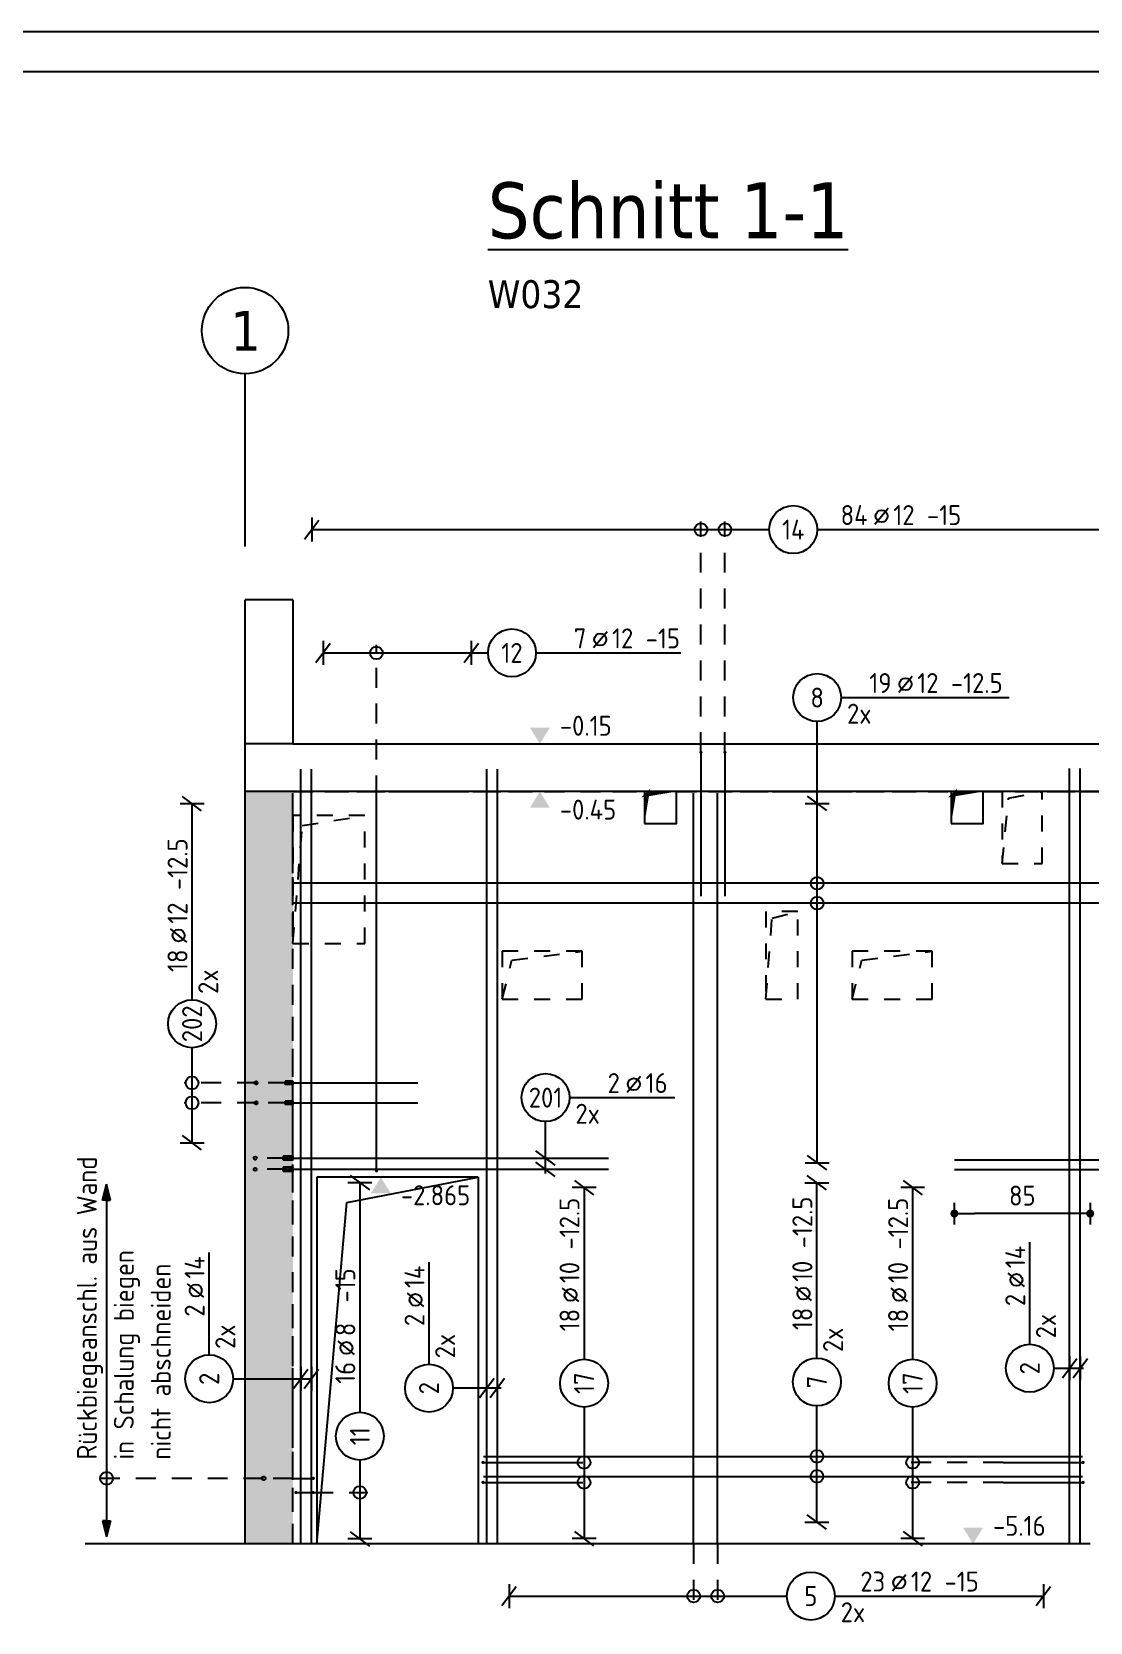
# Model space of a CAD drawing. Extents: x 0 to 73.4, y -13.1 to 33.4.
# Drawn here: x 10.94 to 17.56, y 19.74 to 29.7 of the extents above; entities that cross this region are included whole.
import ezdxf
from ezdxf.enums import TextEntityAlignment as Align

# ---------------------------------------------------------------- set-up
doc = ezdxf.new("R2010")
doc.units = 0
doc.header["$LTSCALE"] = 0.5
for name, pattern in [('AUSGEZOGEN', [1000.01, 1000, 0.01]), ('DOT', [0.175, 0.05, -0.125]), ('HIDDEN', [0.375, 0.25, -0.125]), ('HIDDEN2', [0.187, 0.125, -0.062]), ('VERDECKT', [0.375, 0.25, -0.125])]:
    doc.linetypes.add(name, pattern=pattern)
for name, color, linetype in [('ACHSEN', 7, 'Continuous'), ('AFU', 7, 'Continuous'), ('BETON', 7, 'Continuous'), ('DRUEBER', 7, 'Continuous'), ('grau_mittel', 7, 'Continuous'), ('HILFE', 7, 'Continuous'), ('koten', 7, 'Continuous'), ('LENTON', 7, 'Continuous'), ('MASSE', 7, 'Continuous'), ('RAHMEN', 7, 'Continuous'), ('RND', 7, 'Continuous'), ('SCHATTEN', 15, 'Continuous'), ('SFP_Achsen', 7, 'Continuous'), ('TEXT', 7, 'Continuous'), ('VERDECKT', 7, 'Continuous'), ('WBZ', 7, 'Continuous')]:
    doc.layers.add(name, color=color, linetype=linetype)
doc.styles.add('helv', font='tahoma.ttf')
doc.styles.add('txt', font='isocp.shx')
doc.linetypes.add('AFU_50K', pattern='A,0.15,["/",Standard,S=0.2,R=0,X=-0.01,Y=-0.1],0.07,["/",Standard,S=0.2,R=0,X=-0.01,Y=-0.1],0.15', length=0.37)
doc.linetypes.add('AFU_50L', pattern='A,0.75,["/",Standard,S=0.2,R=0,X=-0.01,Y=-0.1],0.07,["/",Standard,S=0.2,R=0,X=-0.01,Y=-0.1],0.75', length=1.57)
doc.dimstyles.new('DOT_I', dxfattribs={"dimscale": 0.5, "dimtxt": 0.25, "dimasz": 0.25, "dimexe": 0.1, "dimexo": 0.3, "dimgap": 0.1, "dimtad": 1, "dimdec": 3, "dimzin": 3, "dimtxsty": 'txt', "dimblk": 'DOT', "dimblk1": 'DOT', "dimblk2": 'DOT', "dimsah": 1, "dimcen": 0.1, "dimse1": 1, "dimse2": 1, "dimazin": 0, "dimtfac": 1, "dimtdec": 4, "dimtix": 1, "dimtmove": 2, "dimatfit": 3, "dimfxl": 0, "dimtvp": 1, "dimtolj": 1, "dimtzin": 0, "dimarcsym": 0})

# ---------------------------------------------------------------- blocks, each defined once
blk = doc.blocks.new('okrd_o')
at = {"layer": 'koten', "color": 7, "linetype": 'Continuous'}
blk.add_solid([(-0.125, 0.202), (0.125, 0.202), (0, 0)], dxfattribs=at)
at = {"layer": 'koten', "style": 'txt'}
blk.add_attdef('OKRD', (0.25, 0.1), '', height=0.25, dxfattribs=at)
blk = doc.blocks.new('okrd_u')
at = {"layer": 'koten', "color": 7, "linetype": 'Continuous'}
blk.add_solid([(-0.125, -0.202), (0.125, -0.202), (0, 0)], dxfattribs=at)
at = {"layer": 'koten', "style": 'txt'}
blk.add_attdef('OKRD', (0.25, -0.35), '', height=0.25, dxfattribs=at)
blk = doc.blocks.new('A1-35-0')
at = {"layer": 'RAHMEN'}
blk.add_line((118.9, 59.4), (0, 59.4), dxfattribs=at)
at = {"layer": 'RAHMEN', "color": 5}
blk.add_line((118.4, 58.9), (2, 58.9), dxfattribs=at)
blk = doc.blocks.new('Pfeillinie')
at = {"layer": 'TEXT', "linetype": 'Continuous'}
blk.add_hatch(color=7, dxfattribs=at).paths.add_polyline_path([(0, 0), (-0.8, 0.2), (-0.8, 0), (-0.8, -0.2)])
at = {"layer": 'TEXT', "color": 7, "linetype": 'Continuous'}
for p, q in [((-0.8, 0), (-0.8, 0.2)), ((-0.8, 0.2), (0, 0)), ((-0.8, 0), (-0.8, -0.2)), ((-0.8, -0.2), (0, 0))]:
    blk.add_line(p, q, dxfattribs=at)
blk = doc.blocks.new('lei_gre')
at = {"layer": 'RND', "color": 7, "linetype": 'Continuous'}
for p, q in [((-0.09, -0.12), (0.09, 0.12)), ((0, 0.15), (0, -0.15))]:
    blk.add_line(p, q, dxfattribs=at)
blk = doc.blocks.new('RND_LEI')
at = {"layer": 'RND', "color": 7, "linetype": 'Continuous'}
blk.add_line((1.022, 0.066), (1.19, 0.27), dxfattribs=at)
for centre, radius in [((0, 0), 0.3), ((1.106, 0.168), 0.075)]:
    blk.add_circle(centre, radius, dxfattribs=at)
at = {"layer": 'RND', "color": 7, "linetype": 'Continuous', "style": 'txt'}
blk.add_attdef('ANZ', text='', height=0.25, dxfattribs=at).set_placement((0.931, 0.057), align=Align.RIGHT)
for tag, p in [('DUM', (1.253, 0.057)), ('ABSTD', (1.674, 0.057)), ('POSTXT', (0.374, -0.327))]:
    blk.add_attdef(tag, p, '', height=0.25, dxfattribs=at)
blk.add_attdef('POSL', text='', height=0.25, dxfattribs=at).set_placement((0, 0), align=Align.MIDDLE)
blk = doc.blocks.new('DOT')
at = {"layer": 'MASSE', "color": 7, "linetype": 'Continuous'}
for p, q in [((0, 0), (-1, 0)), ((0, 0.54), (0, -0.54))]:
    blk.add_line(p, q, dxfattribs=at)
at = {"layer": 'MASSE', "color": 7, "linetype": 'Continuous', "const_width": 0.2}
blk.add_lwpolyline([(-0.1, 0, 1), (0.1, 0, 1)], format="xyb", close=True, dxfattribs=at)
blk = doc.blocks.new('*D26')
at = {"layer": 'Defpoints', "color": 0, "linetype": 'AUSGEZOGEN', "transparency": 16777216}
for p in [(16.7149, 22.3), (16.7149, 22.3), (17.5649, 22.3)]:
    blk.add_point(p, dxfattribs=at)
at = {"layer": 'MASSE', "color": 0, "linetype": 'AUSGEZOGEN', "lineweight": -2, "transparency": 16777216}
blk.add_line((17.4399, 22.3), (16.8399, 22.3), dxfattribs=at)
at = {"layer": 'MASSE', "color": 0, "linetype": 'AUSGEZOGEN', "lineweight": -2, "transparency": 16777216, "xscale": 0.125, "yscale": 0.125, "zscale": 0.125, "rotation": 180}
blk.add_blockref('DOT', (16.7149, 22.3), dxfattribs=at)
at = {"layer": 'MASSE', "color": 0, "linetype": 'AUSGEZOGEN', "lineweight": -2, "transparency": 16777216, "xscale": 0.125, "yscale": 0.125, "zscale": 0.125}
blk.add_blockref('DOT', (17.5649, 22.3), dxfattribs=at)
at = {"layer": 'MASSE', "color": 0, "linetype": 'AUSGEZOGEN', "transparency": 16777216, "insert": (17.1399, 22.4125), "char_height": 0.125, "attachment_point": 5, "style": 'txt'}
blk.add_mtext('\\A1;85', dxfattribs=at)

msp = doc.modelspace()

# ---------------------------------------------------------------- hatches: boundary and pattern name
at = {"layer": 'grau_mittel'}
msp.add_hatch(color=61, dxfattribs=at).paths.add_polyline_path([(12.2749, 20.2321), (12.5749, 20.2321), (12.5749, 24.9421), (12.2749, 24.9421)])

# ---------------------------------------------------------------- linework, layer by layer
at = {"layer": 'ACHSEN', "color": 140, "linetype": 'AUSGEZOGEN'}
msp.add_line((12.2749, 26.478), (12.2749, 27.5584), dxfattribs=at)
at = {"layer": 'AFU', "color": 8, "linetype": 'AFU_50K'}
msp.add_line((12.5749, 25.2421), (12.2749, 25.2421), dxfattribs=at)
at = {"layer": 'AFU', "color": 8, "linetype": 'AFU_50L'}
for p, q in [((14.7749, 24.9421), (12.2749, 24.9421)), ((16.6949, 24.9421), (14.9749, 24.9421)), ((20.3749, 24.9421), (16.8949, 24.9421)), ((12.7249, 20.2321), (12.2749, 20.2321)), ((17.5649, 20.2321), (13.7349, 20.2321))]:
    msp.add_line(p, q, dxfattribs=at)
at = {"layer": 'BETON', "color": 6, "linetype": 'AUSGEZOGEN'}
for p, q in [((12.2749, 20.2321), (12.2749, 26.1421)), ((12.5749, 26.1421), (12.2749, 26.1421)), ((12.5749, 26.1421), (12.5749, 25.2421)), ((12.5749, 25.2421), (25.2749, 25.2421)), ((12.7249, 22.5271), (12.7249, 20.2321)), ((13.7349, 22.5271), (12.7249, 22.5271)), ((13.7349, 22.5271), (13.7349, 20.2321)), ((12.2749, 20.2321), (11.2749, 20.2321)), ((13.7349, 20.2321), (12.7249, 20.2321))]:
    msp.add_line(p, q, dxfattribs=at)
for points in [[(14.7749, 24.7421), (14.9749, 24.7421), (14.9749, 24.9421), (14.7749, 24.9421)], [(16.6949, 24.7421), (16.8949, 24.7421), (16.8949, 24.9421), (16.6949, 24.9421)]]:
    msp.add_lwpolyline(points, close=True, dxfattribs=at)
at = {"layer": 'DRUEBER', "color": 7, "linetype": 'DOT'}
for p, q in [((12.5749, 20.2321), (12.5749, 24.9421)), ((12.5749, 24.9421), (14.7749, 24.9421)), ((14.9749, 24.9421), (16.6949, 24.9421)), ((16.8949, 24.9421), (18.7249, 24.9421))]:
    msp.add_line(p, q, dxfattribs=at)
at = {"layer": 'HILFE', "color": 102, "linetype": 'AUSGEZOGEN'}
for p, q in [((12.9122, 22.3684), (13.7349, 22.5271)), ((12.7249, 20.2321), (12.9122, 22.3684))]:
    msp.add_line(p, q, dxfattribs=at)
at = {"layer": 'LENTON', "color": 102}
for p, q in [((12.5264, 23.1282), (12.5251, 23.1269)), ((12.5251, 23.1269), (12.5251, 23.1257)), ((12.5251, 23.1184), (12.5251, 23.1257)), ((12.5261, 23.1245), (12.5251, 23.1257)), ((12.5251, 23.111), (12.5251, 23.1184)), ((12.5251, 23.1111), (12.5261, 23.1123)), ((12.5251, 23.1099), (12.5251, 23.111)), ((12.5251, 23.1099), (12.5264, 23.1086)), ((12.5437, 23.1226), (12.5261, 23.1245)), ((12.5261, 23.1123), (12.5437, 23.1141)), ((12.5719, 23.1282), (12.5264, 23.1282)), ((12.5719, 23.1086), (12.5264, 23.1086)), ((12.5437, 23.1141), (12.5437, 23.1226)), ((12.574, 23.1245), (12.5564, 23.1226)), ((12.5564, 23.1141), (12.5564, 23.1226)), ((12.5564, 23.1141), (12.574, 23.1123)), ((12.5725, 23.127), (12.5719, 23.1282)), ((12.5719, 23.1086), (12.5725, 23.1097)), ((12.5739, 23.1282), (12.5733, 23.127)), ((12.5733, 23.1097), (12.5739, 23.1086)), ((12.5749, 23.1282), (12.5739, 23.1282)), ((12.5749, 23.1086), (12.5739, 23.1086)), ((12.5749, 23.1257), (12.574, 23.1245)), ((12.574, 23.1123), (12.574, 23.1245)), ((12.574, 23.1123), (12.574, 23.1245)), ((12.574, 23.1123), (12.5749, 23.1111)), ((12.5749, 23.1233), (12.5749, 23.1282)), ((12.5749, 23.1135), (12.5749, 23.1233)), ((12.5749, 23.1086), (12.5749, 23.1135)), ((12.5264, 23.0032), (12.5251, 23.0019)), ((12.5251, 23.0019), (12.5251, 23.0007)), ((12.5251, 22.9934), (12.5251, 23.0007)), ((12.5261, 22.9995), (12.5251, 23.0007)), ((12.5251, 22.986), (12.5251, 22.9934)), ((12.5251, 22.9861), (12.5261, 22.9873)), ((12.5251, 22.9849), (12.5251, 22.986)), ((12.5251, 22.9849), (12.5264, 22.9836)), ((12.5437, 22.9976), (12.5261, 22.9995)), ((12.5261, 22.9873), (12.5437, 22.9891)), ((12.5719, 23.0032), (12.5264, 23.0032)), ((12.5719, 22.9836), (12.5264, 22.9836)), ((12.5437, 22.9891), (12.5437, 22.9976)), ((12.574, 22.9995), (12.5564, 22.9976)), ((12.5564, 22.9891), (12.5564, 22.9976)), ((12.5564, 22.9891), (12.574, 22.9873)), ((12.5725, 23.002), (12.5719, 23.0032)), ((12.5719, 22.9836), (12.5725, 22.9847)), ((12.5739, 23.0032), (12.5733, 23.002)), ((12.5733, 22.9847), (12.5739, 22.9836)), ((12.5749, 23.0032), (12.5739, 23.0032)), ((12.5749, 22.9836), (12.5739, 22.9836)), ((12.5749, 23.0007), (12.574, 22.9995)), ((12.574, 22.9873), (12.574, 22.9995)), ((12.574, 22.9873), (12.574, 22.9995)), ((12.574, 22.9873), (12.5749, 22.9861)), ((12.5749, 22.9983), (12.5749, 23.0032)), ((12.5749, 22.9885), (12.5749, 22.9983)), ((12.5749, 22.9836), (12.5749, 22.9885)), ((12.5154, 22.6598), (12.5137, 22.6581)), ((12.5137, 22.6566), (12.5137, 22.6581)), ((12.5137, 22.6471), (12.5137, 22.6566)), ((12.5147, 22.6553), (12.5137, 22.6565)), ((12.5137, 22.6375), (12.5137, 22.6471)), ((12.5147, 22.6388), (12.5137, 22.6376)), ((12.5137, 22.6361), (12.5137, 22.6375)), ((12.5137, 22.6361), (12.5154, 22.6343)), ((12.5147, 22.6388), (12.5147, 22.6553)), ((12.5381, 22.6528), (12.5147, 22.6553)), ((12.5147, 22.6553), (12.5147, 22.6388)), ((12.5381, 22.6413), (12.5147, 22.6388)), ((12.5715, 22.6598), (12.5154, 22.6598)), ((12.5715, 22.6343), (12.5154, 22.6343)), ((12.5381, 22.6528), (12.5381, 22.6413)), ((12.5505, 22.6528), (12.574, 22.6553)), ((12.5505, 22.6413), (12.5505, 22.6528)), ((12.5505, 22.6413), (12.574, 22.6388)), ((12.5723, 22.6582), (12.5715, 22.6598)), ((12.5715, 22.6343), (12.5723, 22.6359)), ((12.5739, 22.6598), (12.5731, 22.6582)), ((12.5731, 22.6359), (12.5739, 22.6343)), ((12.5749, 22.6598), (12.5739, 22.6598)), ((12.5749, 22.6343), (12.5739, 22.6343)), ((12.574, 22.6553), (12.5749, 22.6565)), ((12.574, 22.6388), (12.574, 22.6553)), ((12.574, 22.6388), (12.574, 22.6553)), ((12.574, 22.6388), (12.5749, 22.6376)), ((12.5749, 22.6534), (12.5749, 22.6598)), ((12.5749, 22.6407), (12.5749, 22.6534)), ((12.5749, 22.6343), (12.5749, 22.6407)), ((12.5154, 22.5898), (12.5137, 22.5881)), ((12.5137, 22.5866), (12.5137, 22.5881)), ((12.5137, 22.5771), (12.5137, 22.5866)), ((12.5147, 22.5853), (12.5137, 22.5865)), ((12.5137, 22.5675), (12.5137, 22.5771)), ((12.5147, 22.5688), (12.5137, 22.5676)), ((12.5137, 22.5661), (12.5137, 22.5675)), ((12.5137, 22.5661), (12.5154, 22.5643)), ((12.5147, 22.5688), (12.5147, 22.5853)), ((12.5381, 22.5828), (12.5147, 22.5853)), ((12.5147, 22.5853), (12.5147, 22.5688)), ((12.5381, 22.5713), (12.5147, 22.5688)), ((12.5715, 22.5898), (12.5154, 22.5898)), ((12.5715, 22.5643), (12.5154, 22.5643)), ((12.5381, 22.5828), (12.5381, 22.5713)), ((12.5505, 22.5828), (12.574, 22.5853)), ((12.5505, 22.5713), (12.5505, 22.5828)), ((12.5505, 22.5713), (12.574, 22.5688)), ((12.5723, 22.5882), (12.5715, 22.5898)), ((12.5715, 22.5643), (12.5723, 22.5659)), ((12.5739, 22.5898), (12.5731, 22.5882)), ((12.5731, 22.5659), (12.5739, 22.5643)), ((12.5749, 22.5898), (12.5739, 22.5898)), ((12.5749, 22.5643), (12.5739, 22.5643)), ((12.574, 22.5853), (12.5749, 22.5865)), ((12.574, 22.5688), (12.574, 22.5853)), ((12.574, 22.5688), (12.574, 22.5853)), ((12.574, 22.5688), (12.5749, 22.5676)), ((12.5749, 22.5834), (12.5749, 22.5898)), ((12.5749, 22.5707), (12.5749, 22.5834)), ((12.5749, 22.5643), (12.5749, 22.5707))]:
    msp.add_line(p, q, dxfattribs=at)
at = {"layer": 'LENTON', "color": 102, "linetype": 'AUSGEZOGEN'}
for p, q in [((12.5261, 23.1123), (12.5261, 23.1245)), ((12.5261, 22.9873), (12.5261, 22.9995))]:
    msp.add_line(p, q, dxfattribs=at)
at = {"layer": 'LENTON', "color": 102}
for centre, start, end in [((12.5729, 23.1272), 207.50006, 332.49994), ((12.5729, 23.1095), 27.50004, 152.49996), ((12.5729, 23.0022), 207.50006, 332.49994), ((12.5729, 22.9845), 27.50004, 152.49996), ((12.5727, 22.6584), 207.50006, 270.00002), ((12.5727, 22.6357), 90, 152.49996), ((12.5727, 22.6584), 270.00002, 332.49994), ((12.5727, 22.6357), 27.50004, 90), ((12.5727, 22.5884), 207.50006, 270.00002), ((12.5727, 22.5657), 90, 152.49996), ((12.5727, 22.5884), 270.00002, 332.49994), ((12.5727, 22.5657), 27.50004, 90)]:
    msp.add_arc(centre, 0.00041, start, end, dxfattribs=at)
at = {"layer": 'RND', "color": 102, "linetype": 'VERDECKT'}
for p, q in [((15.1286, 25.1884), (15.1286, 26.6329)), ((15.2786, 25.1884), (15.2786, 26.6329)), ((13.0972, 24.9179), (13.0972, 25.8608)), ((12.5749, 23.1184), (11.8932, 23.1184)), ((12.5749, 22.9934), (11.8932, 22.9934)), ((14.2641, 20.7417), (14.4468, 20.7417)), ((17.0203, 20.7417), (16.4037, 20.7417)), ((12.3909, 20.6419), (11.3579, 20.6419)), ((14.2641, 20.6167), (14.4468, 20.6167)), ((17.0203, 20.6167), (16.4037, 20.6167)), ((12.7018, 20.5531), (13.0434, 20.5531)), ((15.0829, 20.2321), (15.0829, 19.8548)), ((15.2329, 20.2321), (15.2329, 19.8548))]:
    msp.add_line(p, q, dxfattribs=at)
at = {"layer": 'RND', "color": 7, "linetype": 'AUSGEZOGEN'}
for p, q in [((12.6919, 26.5829), (15.5563, 26.5829)), ((15.8563, 26.5829), (25.1017, 26.5829)), ((12.7633, 25.8108), (13.691, 25.8108)), ((13.691, 25.8108), (13.7956, 25.8108)), ((14.0956, 25.8108), (15.0018, 25.8108)), ((16.006, 25.5311), (17.0585, 25.5311)), ((15.856, 24.8684), (15.856, 25.3811)), ((11.9432, 23.6383), (11.9432, 24.8672)), ((15.856, 22.6184), (15.856, 24.8684)), ((11.9432, 22.7434), (11.9432, 23.3383)), ((14.3057, 23.0261), (14.9657, 23.0261)), ((12.9934, 22.4934), (12.9934, 21.0559)), ((14.3968, 22.4622), (14.3968, 21.3878)), ((15.8544, 21.3954), (15.8544, 22.4934)), ((16.4537, 22.4622), (16.4537, 21.3878)), ((17.1871, 21.4814), (17.1871, 22.1214)), ((12.0504, 21.4153), (12.0504, 22.0553)), ((13.4264, 21.3566), (13.4264, 21.9966)), ((14.3968, 21.0878), (14.3968, 20.2644)), ((15.8544, 20.3684), (15.8544, 21.0954)), ((16.4537, 21.0878), (16.4537, 20.2644)), ((12.9934, 20.7559), (12.9934, 20.2628)), ((13.9272, 19.9048), (15.6664, 19.9048)), ((15.9664, 19.9048), (17.2725, 19.9048))]:
    msp.add_line(p, q, dxfattribs=at)
at = {"layer": 'RND', "color": 1, "linetype": 'HIDDEN'}
for p, q in [((12.5437, 23.1184), (12.3437, 23.1184)), ((12.5437, 22.9934), (12.3437, 22.9934)), ((12.5381, 22.6471), (12.3381, 22.6471)), ((12.5381, 22.5771), (12.3381, 22.5771))]:
    msp.add_line(p, q, dxfattribs=at)
at = {"layer": 'RND', "color": 102, "linetype": 'AUSGEZOGEN'}
for p, q in [((14.1557, 22.5507), (14.1557, 22.8761)), ((17.3371, 21.3314), (17.5236, 21.3314)), ((12.2004, 21.2653), (12.6869, 21.2653)), ((13.8777, 21.2066), (13.5764, 21.2066))]:
    msp.add_line(p, q, dxfattribs=at)
at = {"layer": 'RND', "color": 7, "linetype": 'AUSGEZOGEN', "const_width": 0.01}
for points in [[(15.1236, 25.1884, 1), (15.1336, 25.1884, 1)], [(15.2736, 25.1884, 1), (15.2836, 25.1884, 1)], [(13.0922, 22.5679, 1), (13.1022, 22.5679, 1)], [(13.7591, 20.7417, 1), (13.7691, 20.7417, 1)], [(17.5153, 20.7417, 1), (17.5253, 20.7417, 1)], [(12.6968, 20.6419, 1), (12.7068, 20.6419, 1)], [(13.7591, 20.6167, 1), (13.7691, 20.6167, 1)], [(17.5153, 20.6167, 1), (17.5253, 20.6167, 1)], [(12.5878, 20.5531, 1), (12.5978, 20.5531, 1)], [(12.6968, 20.5531, 1), (12.7068, 20.5531, 1)]]:
    msp.add_lwpolyline(points, format="xyb", close=True, dxfattribs=at)
at = {"layer": 'RND', "color": 1, "linetype": 'AUSGEZOGEN'}
for points in [[(15.1286, 25.1884), (15.1286, 24.2884)], [(15.2786, 25.1884), (15.2786, 24.2884)], [(12.6232, 20.2321), (12.6232, 25.0821)], [(12.6898, 20.2321), (12.6898, 25.0821)], [(13.7883, 20.2321), (13.7883, 25.0821)], [(13.8549, 20.2321), (13.8549, 25.0821)], [(17.4365, 20.2377), (17.4365, 25.0877)], [(17.5031, 20.2377), (17.5031, 25.0877)], [(13.0972, 22.5679), (13.0972, 24.9179)], [(15.0829, 20.2321), (15.0829, 24.9321)], [(15.2329, 20.2321), (15.2329, 24.9321)], [(23.7749, 24.3684), (12.5749, 24.3684)], [(23.7749, 24.2434), (12.5749, 24.2434)], [(12.5564, 23.1184), (13.3564, 23.1184)], [(12.5564, 22.9934), (13.3564, 22.9934)], [(12.5505, 22.6471), (14.5505, 22.6471)], [(16.7149, 22.6359), (23.7149, 22.6359)], [(12.5505, 22.5771), (14.5505, 22.5771)], [(16.7149, 22.5758), (23.7149, 22.5758)], [(13.7641, 20.7417), (14.2641, 20.7417)], [(13.7668, 20.7794), (17.5168, 20.7794)], [(17.0203, 20.7417), (17.5203, 20.7417)], [(13.7641, 20.6167), (14.2641, 20.6167)], [(13.7668, 20.6544), (17.5168, 20.6544)], [(17.0203, 20.6167), (17.5203, 20.6167)]]:
    msp.add_lwpolyline(points, dxfattribs=at)
at = {"layer": 'RND', "color": 102, "linetype": 'AUSGEZOGEN'}
msp.add_lwpolyline([(11.4079, 22.4837), (11.4079, 20.2764)], dxfattribs=at)
at = {"layer": 'RND', "color": 7, "linetype": 'AUSGEZOGEN'}
for centre, radius in [((15.1286, 26.5829), 0.04), ((15.2786, 26.5829), 0.04), ((13.0972, 25.8108), 0.04), ((15.856, 24.3684), 0.04), ((15.856, 24.2434), 0.04), ((11.9432, 23.1184), 0.04), ((12.3437, 23.1184), 0.01), ((11.9432, 22.9934), 0.04), ((12.3437, 22.9934), 0.01), ((12.3381, 22.6471), 0.01), ((12.3381, 22.5771), 0.01), ((15.8544, 20.7794), 0.04), ((14.3968, 20.7417), 0.04), ((16.4537, 20.7417), 0.04), ((11.4079, 20.6419), 0.04), ((14.3968, 20.6167), 0.04), ((15.8544, 20.6544), 0.04), ((16.4537, 20.6167), 0.04), ((12.9934, 20.5531), 0.04), ((15.0829, 19.9048), 0.04), ((15.2329, 19.9048), 0.04)]:
    msp.add_circle(centre, radius, dxfattribs=at)
at = {"layer": 'SCHATTEN', "color": 1, "linetype": 'AUSGEZOGEN'}
for points in [[(14.7749, 24.7421, 0, 0.0326, 0), (14.7912, 24.9407, 0, 0, 0), (14.7762, 24.9258, 0.0326, 0, 0), (14.9749, 24.9421, 0, 0, 0)], [(16.6949, 24.7421, 0, 0.0326, 0), (16.7112, 24.9407, 0, 0, 0), (16.6962, 24.9258, 0.0326, 0, 0), (16.8949, 24.9421, 0, 0, 0)]]:
    msp.add_lwpolyline(points, format="xyseb", dxfattribs=at)
at = {"layer": 'SFP_Achsen', "color": 7, "linetype": 'AUSGEZOGEN'}
msp.add_circle((12.2749, 27.8289), 0.2705, dxfattribs=at)
at = {"layer": 'TEXT', "color": 7, "linetype": 'VERDECKT'}
msp.add_line((12.5749, 20.6419), (12.3909, 20.6419), dxfattribs=at)
msp.add_lwpolyline([(12.5749, 21.1184), (12.5749, 21.5184)], dxfattribs=at)
at = {"layer": 'TEXT', "color": 1, "linetype": 'AUSGEZOGEN'}
for points in [[(12.5749, 20.6419), (12.7018, 20.6419)], [(12.5918, 20.5531), (12.7018, 20.5531)]]:
    msp.add_lwpolyline(points, dxfattribs=at)
at = {"layer": 'TEXT', "color": 7, "linetype": 'VERDECKT'}
msp.add_circle((12.3909, 20.6419), 0.012, dxfattribs=at)
at = {"layer": 'VERDECKT', "color": 7, "linetype": 'VERDECKT'}
for p, q in [((12.5749, 20.2321), (12.5749, 24.9421)), ((12.5749, 24.9421), (14.7749, 24.9421))]:
    msp.add_line(p, q, dxfattribs=at)
at = {"layer": 'VERDECKT', "color": 7, "linetype": 'HIDDEN'}
for p, q in [((14.9749, 24.9421), (16.6949, 24.9421)), ((16.8949, 24.9421), (20.3749, 24.9421))]:
    msp.add_line(p, q, dxfattribs=at)
at = {"layer": 'WBZ', "color": 102, "linetype": 'HIDDEN2'}
for p, q in [((17.0149, 24.4921), (17.0537, 24.9006)), ((17.0537, 24.9006), (17.2649, 24.9421)), ((12.5749, 23.9921), (12.6331, 24.7293)), ((12.6331, 24.7293), (13.0249, 24.7921)), ((15.5349, 23.6421), (15.5737, 24.1506)), ((15.5737, 24.1506), (15.7349, 24.1921)), ((13.9458, 23.8875), (14.3849, 23.9421)), ((16.1358, 23.8875), (16.5749, 23.9421)), ((13.8849, 23.6421), (13.9458, 23.8875)), ((16.0749, 23.6421), (16.1358, 23.8875))]:
    msp.add_line(p, q, dxfattribs=at)
for points in [[(17.0149, 24.4921), (17.2649, 24.4921), (17.2649, 24.9421), (17.0149, 24.9421)], [(12.5749, 23.9921), (13.0249, 23.9921), (13.0249, 24.7921), (12.5749, 24.7921)], [(15.5349, 23.6421), (15.7349, 23.6421), (15.7349, 24.1921), (15.5349, 24.1921)], [(13.8849, 23.6421), (14.3849, 23.6421), (14.3849, 23.9421), (13.8849, 23.9421)], [(16.0749, 23.6421), (16.5749, 23.6421), (16.5749, 23.9421), (16.0749, 23.9421)]]:
    msp.add_lwpolyline(points, close=True, dxfattribs=at)

# ---------------------------------------------------------------- block references
at = {"layer": 'koten', "color": 7, "linetype": 'AUSGEZOGEN'}
ref = msp.add_blockref('okrd_o', (14.1204, 25.2421), dxfattribs=dict(at, xscale=0.5, yscale=0.5, zscale=0.5))
ref.add_attrib('OKRD', '-0.15', (14.2454, 25.2921), dxfattribs={"layer": '0', "color": 0, "linetype": 'ByBlock', "height": 0.125, "style": 'txt'})
at = {"layer": 'koten', "color": 7, "linetype": 'HIDDEN'}
ref = msp.add_blockref('okrd_u', (14.1204, 24.9421), dxfattribs=dict(at, xscale=0.5, yscale=0.5, zscale=0.5))
ref.add_attrib('OKRD', '-0.45', (14.2454, 24.7671), dxfattribs={"layer": '0', "color": 0, "linetype": 'ByBlock', "height": 0.125, "style": 'txt'})
at = {"layer": 'koten', "color": 102, "linetype": 'AUSGEZOGEN', "xscale": 0.5, "yscale": 0.5, "zscale": 0.5}
msp.add_blockref('okrd_u', (13.1251, 22.5271), dxfattribs=at).add_auto_attribs({'OKRD': '-2.865'})
at = {"layer": 'koten', "color": 7, "linetype": 'AUSGEZOGEN'}
ref = msp.add_blockref('okrd_o', (16.8319, 20.2321), dxfattribs=dict(at, xscale=0.5, yscale=0.5, zscale=0.5))
ref.add_attrib('OKRD', '-5.16', (16.9569, 20.2821), dxfattribs={"layer": '0', "color": 0, "linetype": 'ByBlock', "height": 0.125, "style": 'txt'})
at = {"layer": 'RAHMEN', "color": 1, "linetype": 'AUSGEZOGEN', "xscale": 0.5, "yscale": 0.5, "zscale": 0.5}
msp.add_blockref('A1-35-0', (0, 0), dxfattribs=at)
at = {"layer": 'RND', "color": 7, "linetype": 'AUSGEZOGEN', "xscale": 0.5, "yscale": 0.5, "zscale": 0.5}
for p, values in [((15.7063, 26.5829), {'POSL': '14', 'DUM': '12', 'ANZ': '84', 'ABSTD': '-15'}), ((13.9456, 25.8108), {'POSL': '12', 'DUM': '12', 'ANZ': '7', 'ABSTD': '-15'}), ((15.856, 25.5311), {'POSL': '8', 'DUM': '12', 'ANZ': '19', 'ABSTD': '-12.5', 'POSTXT': '2x'}), ((14.1557, 23.0261), {'POSL': '201', 'DUM': '16', 'ANZ': '2', 'POSTXT': '2x'}), ((15.8164, 19.9048), {'POSL': '5', 'DUM': '12', 'ANZ': '23', 'ABSTD': '-15', 'POSTXT': '2x'})]:
    msp.add_blockref('RND_LEI', p, dxfattribs=at).add_auto_attribs(values)
for p in [(12.6919, 26.5829), (12.7633, 25.8108), (13.691, 25.8108), (13.9272, 19.9048), (17.2725, 19.9048)]:
    msp.add_blockref('lei_gre', p, dxfattribs=at)
for p, rotation in [((11.9432, 24.8672), 90), ((15.856, 24.8684), 90.00000000000351), ((11.9432, 22.7434), 90), ((15.856, 22.6184), 90.00000000000351), ((12.9934, 22.4934), 270), ((14.3968, 22.4622), 270), ((15.8544, 22.4934), 90.00000000000345), ((16.4537, 22.4622), 270), ((15.8544, 20.3684), 90.00000000000345), ((12.9934, 20.2628), 270), ((14.3968, 20.2644), 270), ((16.4537, 20.2644), 270)]:
    msp.add_blockref('lei_gre', p, dxfattribs=dict(at, rotation=rotation))
for p, rotation, values in [((11.9432, 23.4883), 90, {'POSL': '202', 'DUM': '12', 'ANZ': '18', 'ABSTD': '-12.5', 'POSTXT': '2x'}), ((14.3968, 21.2378), 90, {'POSL': '17', 'DUM': '10', 'ANZ': '18', 'ABSTD': '-12.5'}), ((15.8544, 21.2454), 90.0000000000035, {'POSL': '7', 'DUM': '10', 'ANZ': '18', 'ABSTD': '-12.5', 'POSTXT': '2x'}), ((16.4537, 21.2378), 90, {'POSL': '17', 'DUM': '10', 'ANZ': '18', 'ABSTD': '-12.5'}), ((12.0504, 21.2653), 90, {'POSL': '2', 'DUM': '14', 'ANZ': '2', 'POSTXT': '2x'}), ((17.1871, 21.3314), 90, {'POSL': '2', 'DUM': '14', 'ANZ': '2', 'POSTXT': '2x'}), ((12.9934, 20.9059), 90, {'POSL': '11', 'DUM': '8', 'ANZ': '16', 'ABSTD': '-15'}), ((13.4264, 21.2066), 90, {'POSL': '2', 'DUM': '14', 'ANZ': '2', 'POSTXT': '2x'})]:
    msp.add_blockref('RND_LEI', p, dxfattribs=dict(at, rotation=rotation)).add_auto_attribs(values)
at = {"layer": 'RND', "color": 102, "linetype": 'AUSGEZOGEN'}
for name, p, xscale, yscale, zscale, rotation in [('lei_gre', (14.1557, 22.6471), 0.5, 0.5, 0.5, 90), ('lei_gre', (14.1557, 22.5771), 0.5, 0.5, 0.5, 90), ('Pfeillinie', (11.4079, 22.4837), -0.125, 0.125, 0.125, 270), ('lei_gre', (13.7883, 21.2066), 0.5, 0.5, 0.5, 180), ('lei_gre', (13.8549, 21.2066), 0.5, 0.5, 0.5, 180), ('Pfeillinie', (11.4079, 20.2764), -0.125, 0.125, 0.125, 90)]:
    msp.add_blockref(name, p, dxfattribs=dict(at, xscale=xscale, yscale=yscale, zscale=zscale, rotation=rotation))
at = {"layer": 'RND', "color": 102, "linetype": 'AUSGEZOGEN', "xscale": 0.5, "yscale": 0.5, "zscale": 0.5}
for p in [(12.6232, 21.2653), (12.6898, 21.2653), (17.4365, 21.3314), (17.5031, 21.3314)]:
    msp.add_blockref('lei_gre', p, dxfattribs=at)

# ---------------------------------------------------------------- texts
at = {"layer": 'SFP_Achsen', "color": 6, "linetype": 'AUSGEZOGEN', "style": 'helv'}
msp.add_text('1', height=0.25, dxfattribs=at).set_placement((12.1843, 27.7027))
at = {"layer": 'TEXT', "color": 5, "linetype": 'AUSGEZOGEN', "style": 'helv'}
msp.add_text('%%USchnitt 1-1', height=0.35, dxfattribs=at).set_placement((13.7942, 28.4072))
at = {"layer": 'TEXT', "color": 1, "linetype": 'AUSGEZOGEN', "style": 'helv'}
msp.add_text('W032', height=0.175, dxfattribs=at).set_placement((13.7942, 27.9697))
at = {"layer": 'TEXT', "color": 7, "linetype": 'AUSGEZOGEN', "style": 'txt'}
for s, p in [('Rückbiegeanschl. aus Wand', (11.3472, 20.7597)), ('in Schalung biegen', (11.5786, 20.7597)), ('nicht abschneiden', (11.81, 20.7597))]:
    msp.add_text(s, height=0.125, rotation=90, dxfattribs=at).set_placement(p)

# ---------------------------------------------------------------- dimensions: what is measured, and where the dimension line sits
at = {"layer": 'MASSE', "color": 7, "linetype": 'AUSGEZOGEN'}
dim = msp.add_linear_dim(base=(16.7149, 22.3), p1=(17.5649, 22.3), p2=(16.7149, 22.3), dimstyle='DOT_I', override={"dimdec": 0, "dimlfac": 100}, dxfattribs=at)
dim.commit()
dim.dimension.update_dxf_attribs({"geometry": '*D26', "text_midpoint": (17.1399, 22.4125)})

doc.saveas('drawing.dxf')
